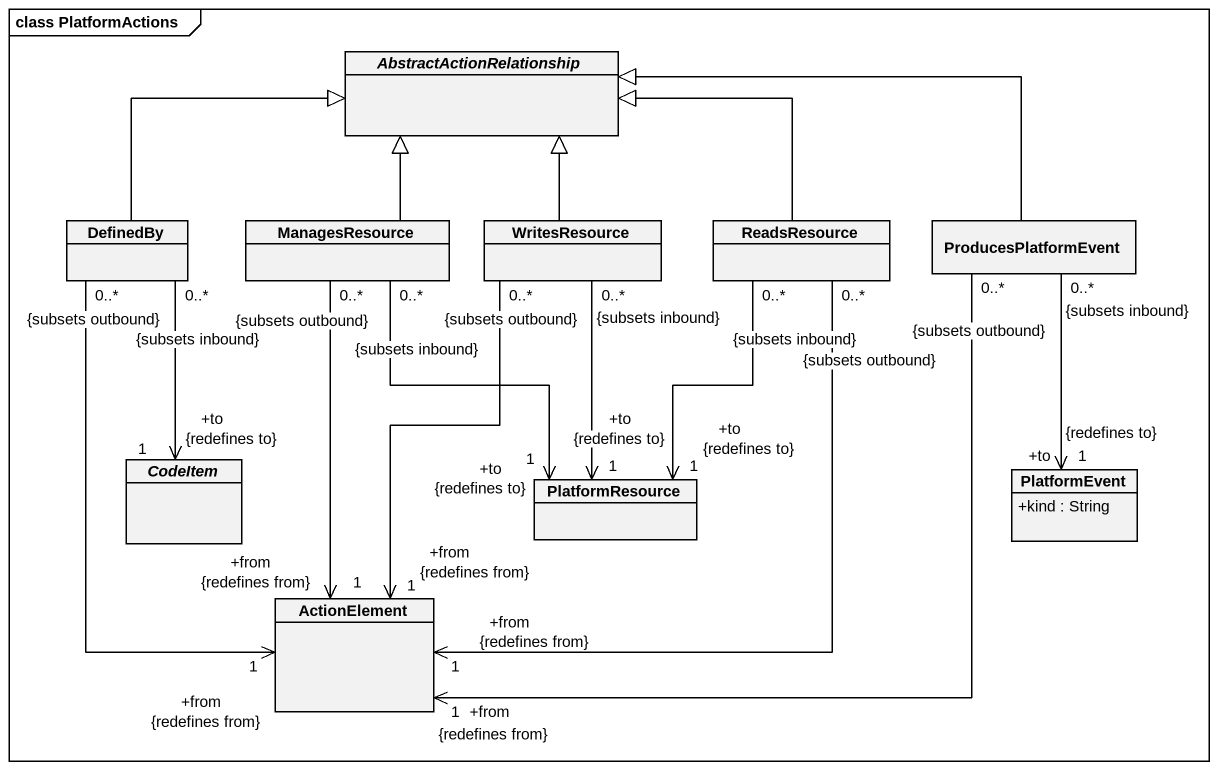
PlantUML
@startuml
mainframe class PlatformActions
hide circle
hide empty members
skinparam classAttributeIconSize 0
abstract class AbstractActionRelationship
class DefinedBy
class ManagesResource
class WritesResource
class ReadsResource
class ProducesPlatformEvent
abstract class CodeItem
class PlatformResource
class PlatformEvent {
  +kind : String
}
class ActionElement
DefinedBy -right-|> AbstractActionRelationship
DefinedBy "0..*\n{subsets inbound}" --> "+to\n1\n{redefines to}" CodeItem
DefinedBy "0..*\n{subsets outbound}" --> "+from\n1\n{redefines from}" ActionElement
ManagesResource -up-|> AbstractActionRelationship
ManagesResource "0..*\n{subsets inbound}" --> "+to\n1\n{redefines to}" PlatformResource
ManagesResource "0..*\n{subsets outbound}" --> "+from\n1\n{redefines from}" ActionElement
WritesResource -up-|> AbstractActionRelationship
WritesResource "0..*\n{subsets inbound}" --> "+to\n1\n{redefines to}" PlatformResource
WritesResource "0..*\n{subsets outbound}" --> "+from\n1\n{redefines from}" ActionElement
ReadsResource -left-|> AbstractActionRelationship
ReadsResource "0..*\n{subsets inbound}" --> "+to\n1\n{redefines to}" PlatformResource
ReadsResource "0..*\n{subsets outbound}" --> "+from\n1\n{redefines from}" ActionElement
ProducesPlatformEvent -left-|> AbstractActionRelationship
ProducesPlatformEvent "0..*\n{subsets inbound}" --> "+to\n1\n{redefines to}" PlatformEvent
ProducesPlatformEvent "0..*\n{subsets outbound}" --> "+from\n1\n{redefines from}" ActionElement
@enduml
